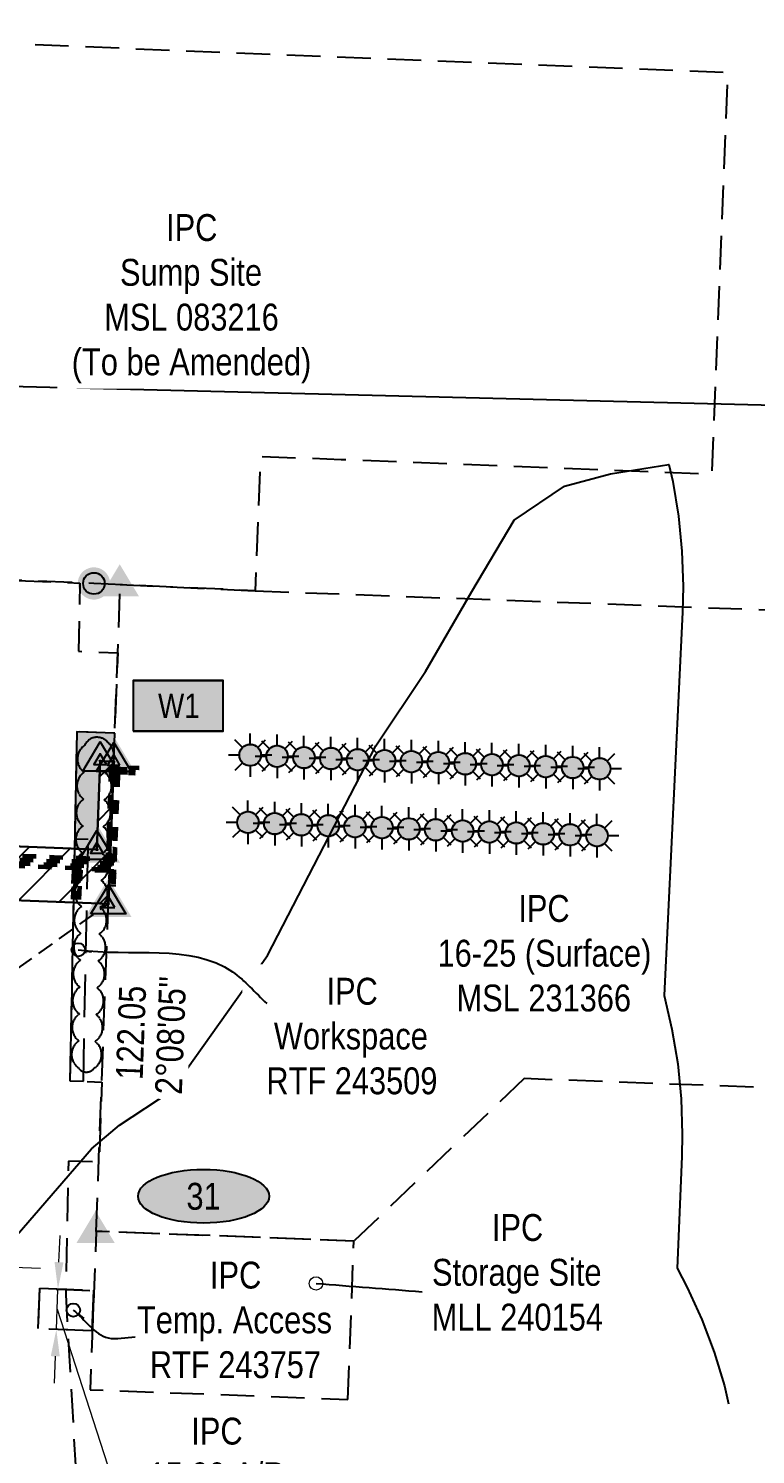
# Model space of a CAD drawing. Extents: x 394017 to 397185, y 6162863 to 6166407.
# Drawn here: x 395846 to 396116, y 6164729 to 6165260 of the extents above; entities that cross this region are included whole.
import ezdxf
from ezdxf.enums import TextEntityAlignment as Align

# ---------------------------------------------------------------- set-up
doc = ezdxf.new("R2010")
doc.units = 0
doc.header["$LTSCALE"] = 5
doc.header["$PDSIZE"] = 0.5
for name, pattern in [('0', [1, 1, 0]), ('foc-ACCESSROAD', [3.75, 2.5, -1.25]), ('foc-PROPOSED-HP', [2, 1, -1]), ('foc-TIELINE', [1.875, 1.25, -0.625]), ('HIDDEN2', [4.7625, 3.175, -1.5875])]:
    doc.linetypes.add(name, pattern=pattern)
doc.layers.get('Defpoints').update_dxf_attribs({"color": 9})
for name, color, linetype in [('C-AR', 13, 'foc-ACCESSROAD'), ('C-RW', 13, 'Continuous'), ('C-WS', 13, 'foc-ACCESSROAD'), ('C-WS-S', 8, 'Continuous'), ('L-BD', 7, 'Continuous'), ('L-MON', 1, 'Continuous'), ('L-SEC', 7, 'Continuous'), ('L-TIE', 7, 'foc-TIELINE'), ('P-ELEVATION', 7, 'Continuous'), ('P-PROPOSED', 10, 'Continuous'), ('P-PROPOSED-EXISTING-H', 59, 'Continuous'), ('P-TEMP-BLOCKS', 250, 'Continuous'), ('P-TEMP-H', 41, 'Continuous'), ('P-TEMP_WORKSPACE', 46, 'Continuous'), ('T-BUSH', 110, '0'), ('T-EXISTING TFA', 220, 'HIDDEN2'), ('T-EXISTING TFA-T', 220, 'Continuous'), ('WETLAND', 143, 'Continuous')]:
    doc.layers.add(name, color=color, linetype=linetype)
for name, color, linetype, lineweight in [('C-AR-T', 13, 'Continuous', 9), ('C-RW-T', 13, 'Continuous', 9), ('C-WS-T', 13, 'Continuous', 9), ('PROPOSED HP', 240, 'foc-PROPOSED-HP', 60)]:
    doc.layers.add(name, color=color, linetype=linetype, lineweight=lineweight)
doc.styles.add('100L', font='ARIALN.TTF', dxfattribs={"height": 11})
doc.styles.add('80', font='ARIALN.TTF', dxfattribs={"height": 10})
doc.styles.add('80CG', font='ARIALN.TTF', dxfattribs={"height": 10})
doc.styles.add('80L', font='ARIALN.TTF', dxfattribs={"height": 10})
doc.dimstyles.new('Compass 5 000', dxfattribs={"dimscale": 5, "dimtxt": 9, "dimasz": 2, "dimexe": 0.2, "dimexo": 0.0625, "dimgap": 0.5, "dimtad": 0, "dimtih": 1, "dimtoh": 1, "dimzin": 0, "dimdsep": 46, "dimtxsty": '80CG', "dimcen": 0.1, "dimse1": 1, "dimse2": 1, "dimclrd": 256, "dimclrt": 256, "dimaunit": 1, "dimadec": 4, "dimazin": 0, "dimtfac": 0.06, "dimtofl": 0, "dimtmove": 0, "dimatfit": 1, "dimfxl": 0.2, "dimtolj": 1, "dimtzin": 0, "dimlwd": -1, "dimarcsym": 0})

# ---------------------------------------------------------------- blocks, each defined once
blk = doc.blocks.new('fdia')
at = {"color": 255, "const_width": 1}
blk.add_lwpolyline([(-0.5, 0, 1), (0.5, 0, 1)], format="xyb", close=True, dxfattribs=at)
blk = doc.blocks.new('Fdiaa')
blk.add_blockref('fdia', (0, 0))
blk = doc.blocks.new('fdib')
at = {"color": 1, "const_width": 1.6}
blk.add_lwpolyline([(-0.4, 0, 1), (0.4, 0, 1)], format="xyb", close=True, dxfattribs=at)
at = {"color": 1}
blk.add_circle((0, 0), 0.8, dxfattribs=at)
blk = doc.blocks.new('Fdibb')
blk.add_blockref('fdib', (0, 0))
blk = doc.blocks.new('fdicc')
for name in ['Fdibb', 'Fdiaa']:
    blk.add_blockref(name, (0, 0))
blk = doc.blocks.new('FDI')
blk.add_blockref('fdicc', (0, 0))
blk = doc.blocks.new('TRIA')
blk.add_hatch(color=255).paths.add_polyline_path([(-0.041, 1.521), (-1.475, -0.867), (1.392, -0.867)])
blk = doc.blocks.new('Hybrid_EC')
at = {"color": 251}
for points in [[(-1.3, -0.74), (0, 1.42), (1.3, -0.74)], [(0.47, -0.26), (0, 0.53), (-0.47, -0.26)]]:
    blk.add_lwpolyline(points, close=True, dxfattribs=at)
at = {"layer": 'Defpoints'}
blk.add_circle((0, 0), 0.05, dxfattribs=at)
at = {"xscale": 1.2, "yscale": 1.2, "zscale": 1.2}
blk.add_blockref('TRIA', (0.05, 0.06), dxfattribs=at)
blk = doc.blocks.new('STRIA')
blk.add_hatch(color=255).paths.add_polyline_path([(-0.04, 1.52), (-1.47, -0.87), (1.39, -0.87)])
blk = doc.blocks.new('STRIAA')
blk.add_blockref('STRIA', (0, 0))
blk = doc.blocks.new('STRIB')
at = {"color": 1}
blk.add_solid([(-1.12, -0.67), (-0.04, 1.13), (1.04, -0.67)], dxfattribs=at)
blk = doc.blocks.new('STRIBB')
blk.add_blockref('STRIB', (0, 0))
blk = doc.blocks.new('STRICC')
for name in ['STRIAA', 'STRIBB']:
    blk.add_blockref(name, (0, 0))
blk = doc.blocks.new('fdspike')
blk.add_blockref('STRICC', (0, 0))
blk = doc.blocks.new('*D434')
at = {"layer": 'C-AR-T', "transparency": 16777216}
for p, q in [((395856.93, 6164801.02), (395857.32, 6164811.01)), ((395855.95, 6164775.98), (395856.54, 6164791.03)), ((395856.25, 6164783.5), (395876.38, 6164721.4)), ((395855.56, 6164765.98), (395855.17, 6164755.99)), ((395876.38, 6164721.4), (395881.38, 6164721.4))]:
    blk.add_line(p, q, dxfattribs=at)
for points in [[(395855.27, 6164801.09), (395858.6, 6164800.96), (395856.54, 6164791.03)], [(395853.89, 6164766.05), (395857.22, 6164765.92), (395855.95, 6164775.98)]]:
    blk.add_solid(points, dxfattribs=at)
at = {"layer": 'Defpoints', "color": 0, "transparency": 16777216}
for p in [(395856.54, 6164791.03), (395862.27, 6164790.81), (395861.68, 6164775.75)]:
    blk.add_point(p, dxfattribs=at)
at = {"layer": 'C-AR-T', "transparency": 16777216, "insert": (395915.7, 6164721.4), "char_height": 10, "attachment_point": 5, "style": '80CG', "bg_fill": 3, "box_fill_scale": 1.1, "bg_fill_color": 256, "bg_fill_true_color": 13158600, "bg_fill_transparency": 0}
blk.add_mtext('\\A1;IPC\\P15.00 A/R\\PLOC 241119', dxfattribs=at)
blk = doc.blocks.new('*D439')
at = {"layer": 'C-RW-T', "transparency": 16777216}
for p, q in [((395805.12, 6164800.56), (395786.43, 6164801.31)), ((395840.07, 6164799.16), (395850.06, 6164798.76))]:
    blk.add_line(p, q, dxfattribs=at)
for points in [[(395805.18, 6164802.23), (395805.05, 6164798.9), (395815.11, 6164800.16)], [(395840.14, 6164800.83), (395840, 6164797.5), (395830.08, 6164799.56)]]:
    blk.add_solid(points, dxfattribs=at)
at = {"layer": 'Defpoints', "color": 0, "transparency": 16777216}
for p in [(395815.33, 6164805.66), (395830.3, 6164805.06), (395815.11, 6164800.16)]:
    blk.add_point(p, dxfattribs=at)
at = {"layer": 'C-RW-T', "transparency": 16777216, "insert": (395747.35, 6164801.31), "char_height": 10, "attachment_point": 5, "style": '80CG', "bg_fill": 3, "box_fill_scale": 1.1, "bg_fill_color": 256, "bg_fill_true_color": 13158600, "bg_fill_transparency": 0}
blk.add_mtext('\\A1;IPC\\P15.00 P/L R/W\\PPLA 091463', dxfattribs=at)
blk = doc.blocks.new('GAS')
h = blk.add_hatch(color=255)
h.dxf.hatch_style = 1
edge = h.paths.add_edge_path()
edge.add_arc((0, 0), 0.9, 0, 360)
for p, q in [((-0.57, 0.57), (-1.14, 1.14)), ((0, 0.81), (0, 1.62)), ((0.57, 0.57), (1.14, 1.14)), ((-0.81, 0), (-1.62, 0)), ((1.62, 0), (0.81, 0)), ((-0.57, -0.57), (-1.14, -1.14)), ((0, -0.81), (0, -1.62)), ((1.14, -1.14), (0.57, -0.57))]:
    blk.add_line(p, q)
blk.add_circle((0, 0), 0.8)
blk = doc.blocks.new('we')
at = {"layer": 'P-ELEVATION'}
h = blk.add_hatch(color=111, dxfattribs=at)
h.dxf.hatch_style = 1
edge = h.paths.add_edge_path()
edge.add_ellipse((0, 0), major_axis=(-24.38, 0), ratio=0.410256, start_angle=0, end_angle=360)
at = {"layer": 'P-ELEVATION', "color": 7, "flags": 128}
blk.add_lwpolyline([(0, 0, 12.5, 0, 0), (-12.42, -6.43, 0, 0, 0)], format="xyseb", dxfattribs=at)
at = {"layer": 'P-ELEVATION', "color": 7}
blk.add_ellipse((0, 0), major_axis=(-24.38, 0), ratio=0.410256, dxfattribs=at)
at = {"layer": 'P-ELEVATION', "style": '80'}
blk.add_attdef('ELEVATION', text='', height=10, dxfattribs=at).set_placement((0, 0), align=Align.MIDDLE_CENTER)
blk = doc.blocks.new('Temp_Area_Small_Pink')
at = {"true_color": 0xff8aff}
h = blk.add_hatch(color=211, dxfattribs=at)
h.dxf.hatch_style = 1
h.paths.add_polyline_path([(-16.83, -9.44), (16.33, -9.44), (16.33, 9.05), (-16.83, 9.05)])
at = {"color": 250}
for points in [[(-17.03, -9.64), (16.53, -9.64), (16.53, 9.25), (-17.03, 9.25)], [(-16.93, -9.54), (16.43, -9.54), (16.43, 9.15), (-16.93, 9.15)]]:
    blk.add_lwpolyline(points, close=True, dxfattribs=at)
at = {"color": 250, "style": '80L'}
blk.add_attdef('TEMPORARY', text='', height=9, dxfattribs=at).set_placement((0, -0.15), align=Align.MIDDLE_CENTER)

msp = doc.modelspace()

# ---------------------------------------------------------------- hatches: boundary and pattern name
at = {"layer": 'P-PROPOSED-EXISTING-H'}
h = msp.add_hatch(dxfattribs=at)
h.set_pattern_fill('ANSI31', color=256, scale=3.5, style=0)
h.paths.add_polyline_path([(395799.812, 6164926.374), (395764.568, 6164927.756), (395764.803, 6164933.749), (395729.842, 6164935.12), (395729.607, 6164929.127), (395636.964, 6164932.759), (395637.198, 6164938.753), (395602.228, 6164939.884), (395601.994, 6164933.891), (395424.471, 6164939.558), (395424.666, 6164944.553), (395394.692, 6164945.51), (395394.497, 6164940.515), (395340.805, 6164942.23), (395340.827, 6164922.226), (395634.215, 6164912.859), (395819.014, 6164905.613), (395819.99, 6164930.546), (395820.226, 6164936.551), (395875.301, 6164934.416), (395876.232, 6164959.401), (395877.274, 6164987.368), (395872.28, 6164987.554), (395871.051, 6164954.59), (395801.024, 6164957.322)])
h = msp.add_hatch(dxfattribs=at)
h.set_pattern_fill('ANSI31', color=256, scale=3.5, style=0)
h.paths.add_polyline_path([(395799.812, 6164926.374), (395764.568, 6164927.756), (395764.803, 6164933.749), (395729.842, 6164935.12), (395729.607, 6164929.127), (395636.964, 6164932.759), (395637.198, 6164938.753), (395602.228, 6164939.884), (395601.994, 6164933.891), (395424.471, 6164939.558), (395424.666, 6164944.553), (395394.692, 6164945.51), (395394.497, 6164940.515), (395340.805, 6164942.23), (395340.827, 6164922.226), (395634.215, 6164912.859), (395819.014, 6164905.613), (395819.99, 6164930.546), (395820.226, 6164936.551), (395875.301, 6164934.416), (395876.232, 6164959.401), (395877.274, 6164987.368), (395872.28, 6164987.554), (395871.051, 6164954.59), (395801.024, 6164957.322)])
at = {"layer": 'P-TEMP-H'}
h = msp.add_hatch(color=256, dxfattribs=at)
h.dxf.hatch_style = 1
h.paths.add_polyline_path([(395877.666, 6164997.924), (395863.575, 6164998.422), (395862.716, 6164954.915), (395871.051, 6164954.59), (395872.28, 6164987.554), (395877.274, 6164987.368)])

# ---------------------------------------------------------------- linework, layer by layer
at = {"layer": 'C-AR', "flags": 128}
msp.add_lwpolyline([(396075.926, 6164216.746), (395975.569, 6164352.269), (395922.549, 6164427.475), (395856.229, 6164517.062), (395857.554, 6164554.869), (395850.887, 6164591.81), (395836.463, 6164692.807), (395833.166, 6164722.992), (395829.437, 6164788.487), (395834.697, 6165054.996), (395864.668, 6165053.821), (395864.167, 6165028.411), (395878.832, 6165027.823), (395877.666, 6164997.924), (395877.666, 6164997.924), (395863.575, 6164998.422), (395861.012, 6164868.554), (395872.814, 6164867.986), (395871.842, 6164838.346), (395860.42, 6164838.571), (395859.443, 6164789.044), (395863.062, 6164725.474), (395866.22, 6164696.556), (395880.497, 6164596.594), (395887.179, 6164559.567), (395890.795, 6164543.805), (395897.946, 6164524.451), (395903.156, 6164513.51), (395906.767, 6164515.229), (395911.861, 6164504.53), (395937.767, 6164464.874), (395949.333, 6164448.469), (395946.065, 6164446.165), (395999.877, 6164369.835), (396113.945, 6164215.796)], dxfattribs=at)
msp.add_lwpolyline([(395869.935, 6164790.47), (395869.334, 6164775.482), (395860.201, 6164775.848), (395849.193, 6164776.29), (395849.795, 6164791.278), (395859.489, 6164790.889), (395869.935, 6164790.47)], close=True, dxfattribs=at)
at = {"layer": 'C-RW'}
msp.add_lwpolyline([(395820.226, 6164936.551), (395875.301, 6164934.416), (395876.232, 6164959.401), (395877.274, 6164987.368), (395872.28, 6164987.554), (395871.051, 6164954.59), (395801.024, 6164957.322)], dxfattribs=at)
at = {"layer": 'C-WS', "flags": 128}
msp.add_lwpolyline([(395698.153, 6165260.236), (396105.665, 6165243.92), (396099.705, 6165094.24), (395961.858, 6165099.712), (395931.875, 6165100.874), (395929.924, 6165050.947), (395869.918, 6165053.666), (395690.036, 6165060.72), (395693.056, 6165130.572)], close=True, dxfattribs=at)
at = {"layer": 'C-WS'}
msp.add_lwpolyline([(395870.756, 6164812.487), (395879.73, 6165053.233), (395929.906, 6165050.938), (396159.417, 6165042.37), (396152.786, 6164864.757), (396030.021, 6164869.34), (395966.641, 6164808.908)], close=True, dxfattribs=at)
at = {"layer": 'L-SEC'}
msp.add_line((396392.964, 6165113.317, 626.499), (394783.398, 6165152.947, 602.497), dxfattribs=at)
at = {"layer": 'L-TIE'}
msp.add_line((395834.134, 6164905.02), (395875.3, 6164934.409), dxfattribs=at)
at = {"layer": 'P-PROPOSED'}
msp.add_lwpolyline([(395801.024, 6164957.322), (395871.051, 6164954.59), (395872.28, 6164987.554), (395877.274, 6164987.368), (395875.3, 6164934.409), (395820.226, 6164936.557)], dxfattribs=at)
at = {"layer": 'P-TEMP_WORKSPACE', "flags": 128}
msp.add_lwpolyline([(395877.666, 6164997.924), (395863.575, 6164998.422), (395862.716, 6164954.915), (395871.051, 6164954.59), (395872.28, 6164987.554), (395877.274, 6164987.368)], close=True, dxfattribs=at)
at = {"layer": 'PROPOSED HP', "flags": 128}
for points in [[(395875.498, 6164959.946), (395875.505, 6164960.107), (395876.391, 6164982.841), (395876.398, 6164983.003)], [(395877.297, 6164982.968), (395877.293, 6164982.857), (395876.037, 6164950.671)], [(395878.146, 6164982.935), (395878.141, 6164982.804), (395876.981, 6164953.065), (395876.976, 6164952.935)], [(395878.846, 6164982.907), (395878.842, 6164982.799), (395877.785, 6164955.717), (395877.781, 6164955.609)], [(395882.756, 6164983.2), (395885.194, 6164983.105), (395885.302, 6164983.101)], [(395882.957, 6164984.443), (395885.24, 6164984.354), (395885.351, 6164984.35)], [(395883.082, 6164983.738), (395885.193, 6164983.656), (395885.324, 6164983.65)], [(395883.136, 6164985.137), (395886.594, 6164985.002), (395886.801, 6164984.994)], [(395884.551, 6164985.081), (395884.551, 6164985.081), (395884.627, 6164985.078), (395884.627, 6164985.078), (395884.799, 6164985.072), (395884.85, 6164985.07)], [(395875.466, 6164959.102), (395875.459, 6164958.94), (395875.247, 6164953.507), (395875.241, 6164953.345)], [(395875.466, 6164959.105), (395875.498, 6164959.942)], [(395875.467, 6164958.501), (395875.673, 6164958.493)], [(395875.547, 6164960.544), (395875.753, 6164960.536)], [(395875.73, 6164958.567), (395875.804, 6164960.458)], [(395862.483, 6164947.765), (395862.489, 6164947.927), (395862.613, 6164951.094)], [(395875.208, 6164952.501), (395875.202, 6164952.339), (395875.17, 6164951.52)], [(395875.208, 6164952.504), (395875.241, 6164953.342)], [(395876.957, 6164952.427), (395876.951, 6164952.297), (395876.856, 6164949.853)], [(395876.957, 6164952.43), (395876.976, 6164952.932)], [(395877.764, 6164955.172), (395877.76, 6164955.064), (395877.458, 6164947.323)], [(395877.764, 6164955.175), (395877.781, 6164955.606)], [(395693.39, 6164918.822), (395727.045, 6164917.51), (395727.061, 6164917.51), (395727.077, 6164917.512), (395727.093, 6164917.515), (395727.108, 6164917.521), (395727.123, 6164917.528), (395727.137, 6164917.536), (395727.15, 6164917.546), (395727.844, 6164918.188), (395729.165, 6164919.409), (395730.485, 6164920.63), (395731.806, 6164921.852), (395733.126, 6164923.073), (395734.446, 6164924.294), (395735.767, 6164925.515), (395737.087, 6164926.737), (395738.407, 6164927.958), (395739.728, 6164929.179), (395739.74, 6164929.189), (395739.754, 6164929.198), (395739.768, 6164929.206), (395739.783, 6164929.212), (395739.799, 6164929.216), (395739.815, 6164929.219), (395739.831, 6164929.22), (395740.635, 6164929.189), (395742.162, 6164929.129), (395743.689, 6164929.07), (395745.216, 6164929.01), (395746.742, 6164928.951), (395748.269, 6164928.891), (395749.796, 6164928.832), (395751.323, 6164928.772), (395752.85, 6164928.713), (395754.376, 6164928.653), (395754.392, 6164928.652), (395754.408, 6164928.648), (395754.424, 6164928.644), (395754.439, 6164928.637), (395754.453, 6164928.629), (395754.466, 6164928.62), (395754.479, 6164928.609), (395755.121, 6164927.915), (395756.342, 6164926.594), (395757.563, 6164925.274), (395758.785, 6164923.954), (395760.006, 6164922.633), (395761.227, 6164921.313), (395762.448, 6164919.992), (395763.67, 6164918.672), (395764.891, 6164917.352), (395766.112, 6164916.031), (395766.13, 6164916.015), (395766.15, 6164916.001), (395766.172, 6164915.991), (395766.196, 6164915.985), (395766.22, 6164915.982), (395775.771, 6164915.609), (395785.322, 6164915.237), (395794.873, 6164914.864), (395804.424, 6164914.492), (395813.975, 6164914.119), (395814.02, 6164914.124), (395814.065, 6164914.144), (395814.102, 6164914.178), (395814.125, 6164914.221), (395814.134, 6164914.265), (395814.408, 6164921.299), (395814.682, 6164928.333), (395814.957, 6164935.367), (395815.231, 6164942.4), (395815.505, 6164949.434), (395815.514, 6164949.478), (395815.537, 6164949.521), (395815.574, 6164949.555), (395815.618, 6164949.575), (395815.663, 6164949.58), (395827.771, 6164949.108), (395839.878, 6164948.636), (395851.986, 6164948.164), (395864.093, 6164947.691), (395876.201, 6164947.219)], [(395862.45, 6164946.921), (395862.444, 6164946.759), (395862.199, 6164940.477), (395862.192, 6164940.315)], [(395862.483, 6164947.762), (395862.45, 6164946.924)], [(395863.313, 6164945.96), (395863.309, 6164945.849), (395863.031, 6164938.713), (395863.026, 6164938.602)], [(395863.33, 6164946.382), (395863.313, 6164945.964)], [(395863.33, 6164946.386), (395863.334, 6164946.497), (395863.401, 6164948.214)], [(395864.212, 6164947.195), (395864.207, 6164947.065), (395863.898, 6164939.139), (395863.893, 6164939.009)], [(395864.232, 6164947.699), (395864.212, 6164947.198)], [(395864.232, 6164947.703), (395864.237, 6164947.833), (395864.299, 6164949.427)], [(395864.901, 6164946.907), (395864.806, 6164944.462), (395864.802, 6164944.354)], [(395875.321, 6164946.653), (395875.213, 6164946.657), (395865.06, 6164947.053)], [(395875.756, 6164946.636), (395875.324, 6164946.653)], [(395875.759, 6164946.636), (395875.867, 6164946.632), (395877.276, 6164946.577)], [(395875.946, 6164948.335), (395876.011, 6164949.992), (395876.015, 6164950.103)], [(395876.015, 6164950.106), (395876.032, 6164950.525)], [(395876.032, 6164950.528), (395876.036, 6164950.639)], [(395876.288, 6164945.546), (395876.284, 6164945.439), (395876.147, 6164941.931)], [(395876.305, 6164945.981), (395876.288, 6164945.55)], [(395876.347, 6164947.061), (395876.317, 6164946.302), (395876.309, 6164946.092), (395876.305, 6164945.984)], [(395876.714, 6164946.181), (395876.606, 6164946.186), (395876.466, 6164946.191)], [(395877.149, 6164946.164), (395876.718, 6164946.181)], [(395877.152, 6164946.164), (395877.26, 6164946.16)], [(395877.404, 6164945.938), (395877.387, 6164945.507)], [(395877.404, 6164945.941), (395877.408, 6164946.049), (395877.416, 6164946.259), (395877.425, 6164946.466), (395877.433, 6164946.675), (395877.446, 6164947.018)], [(395862.192, 6164940.312), (395862.16, 6164939.474)], [(395862.241, 6164940.914), (395862.447, 6164940.906)], [(395862.498, 6164940.827), (395862.424, 6164938.937)], [(395864.477, 6164936.025), (395864.481, 6164936.133), (395864.781, 6164943.808), (395864.785, 6164943.916)], [(395864.802, 6164944.351), (395864.785, 6164943.919)], [(395876.135, 6164941.626), (395876.113, 6164941.066), (395876.109, 6164940.958)], [(395877.234, 6164941.583), (395877.212, 6164941.023), (395877.208, 6164940.915)], [(395877.387, 6164945.504), (395877.383, 6164945.396), (395877.246, 6164941.888)], [(395862.16, 6164939.471), (395862.153, 6164939.309), (395862.035, 6164936.282), (395862.029, 6164936.12)], [(395862.161, 6164938.871), (395862.367, 6164938.863)], [(395862.928, 6164936.085), (395862.933, 6164936.196), (395863.005, 6164938.065), (395863.01, 6164938.176)], [(395863.026, 6164938.598), (395863.01, 6164938.18)], [(395863.778, 6164936.052), (395863.783, 6164936.182), (395863.868, 6164938.371), (395863.873, 6164938.501)], [(395863.893, 6164939.006), (395863.873, 6164938.505)]]:
    msp.add_lwpolyline(points, dxfattribs=at)
for points in [[(395876.398, 6164983.006), (395876.404, 6164983.168), (395876.473, 6164984.939, -0.4142136), (395876.948, 6164985.378), (395882.222, 6164985.172)], [(395882.347, 6164984.467), (395877.668, 6164984.649, 0.4142136), (395877.351, 6164984.357), (395877.302, 6164983.082), (395877.297, 6164982.971)], [(395882.168, 6164983.774), (395878.642, 6164983.911, 0.4142136), (395878.167, 6164983.472), (395878.152, 6164983.068), (395878.147, 6164982.938)], [(395882.451, 6164983.212), (395879.016, 6164983.346, 0.4142136), (395878.857, 6164983.2), (395878.85, 6164983.018), (395878.846, 6164982.91)], [(395877.289, 6164949.378), (395877.143, 6164949.384), (395876.534, 6164949.408), (395864.622, 6164949.872), (395864.012, 6164949.896), (395815.929, 6164951.772), (395815.429, 6164951.791, 0.4142136), (395813.319, 6164949.84), (395813.3, 6164949.34), (395812.114, 6164918.927), (395812.094, 6164918.428, -0.4142136), (395809.985, 6164916.476), (395809.485, 6164916.496), (395806.043, 6164916.63), (395802.6, 6164916.764), (395799.158, 6164916.899), (395795.715, 6164917.033), (395792.273, 6164917.167), (395788.831, 6164917.302), (395785.388, 6164917.436), (395781.946, 6164917.57), (395778.504, 6164917.704), (395775.061, 6164917.839), (395771.619, 6164917.973), (395769.133, 6164918.07), (395769.091, 6164918.071), (395769.048, 6164918.073), (395769.005, 6164918.075), (395768.963, 6164918.076), (395768.92, 6164918.078), (395768.878, 6164918.08), (395768.835, 6164918.081), (395768.792, 6164918.083), (395768.75, 6164918.085), (395768.707, 6164918.086), (395768.664, 6164918.088), (395768.588, 6164918.092), (395768.486, 6164918.106), (395768.385, 6164918.128), (395768.284, 6164918.158), (395768.187, 6164918.198), (395768.093, 6164918.246), (395768.004, 6164918.301), (395767.921, 6164918.364), (395767.844, 6164918.433), (395767.788, 6164918.491), (395767.759, 6164918.522), (395767.73, 6164918.553), (395767.701, 6164918.584), (395767.672, 6164918.616), (395767.643, 6164918.647), (395767.614, 6164918.678), (395767.585, 6164918.71), (395767.556, 6164918.741), (395767.527, 6164918.772), (395767.498, 6164918.804), (395767.469, 6164918.835), (395766.856, 6164919.498), (395765.915, 6164920.515), (395764.975, 6164921.532), (395764.034, 6164922.549), (395763.094, 6164923.566), (395762.153, 6164924.583), (395761.212, 6164925.6), (395760.272, 6164926.617), (395759.331, 6164927.634), (395758.39, 6164928.651), (395757.45, 6164929.668), (395756.509, 6164930.685), (395756.409, 6164930.793), (395756.38, 6164930.824), (395756.351, 6164930.855), (395756.322, 6164930.887), (395756.293, 6164930.918), (395756.265, 6164930.949), (395756.236, 6164930.98), (395756.207, 6164931.012), (395756.178, 6164931.043), (395756.149, 6164931.074), (395756.12, 6164931.106), (395756.082, 6164931.146), (395756.009, 6164931.217), (395755.928, 6164931.282), (395755.841, 6164931.341), (395755.749, 6164931.392), (395755.653, 6164931.435), (395755.554, 6164931.47), (395755.453, 6164931.496), (395755.351, 6164931.513), (395755.249, 6164931.521), (395754.749, 6164931.541), (395739.692, 6164932.128), (395739.192, 6164932.147, 0.1989124), (395738.317, 6164931.824), (395737.95, 6164931.485), (395726.032, 6164920.462), (395725.665, 6164920.123, -0.1989124), (395724.79, 6164919.799), (395724.29, 6164919.819), (395697.817, 6164920.851), (395697.318, 6164920.871)], [(395697.38, 6164922.47), (395697.422, 6164922.468), (395697.465, 6164922.466), (395697.507, 6164922.465), (395697.549, 6164922.463), (395697.591, 6164922.461), (395697.634, 6164922.46), (395697.676, 6164922.458), (395697.718, 6164922.456), (395697.76, 6164922.455), (395697.803, 6164922.453), (395697.845, 6164922.452), (395698.253, 6164922.436), (395700.388, 6164922.352), (395702.523, 6164922.269), (395704.658, 6164922.186), (395706.793, 6164922.103), (395708.928, 6164922.019), (395711.063, 6164921.936), (395713.198, 6164921.853), (395715.333, 6164921.769), (395717.468, 6164921.686), (395719.602, 6164921.603), (395721.737, 6164921.52), (395723.14, 6164921.465), (395723.182, 6164921.463), (395723.224, 6164921.462), (395723.267, 6164921.46), (395723.309, 6164921.458), (395723.351, 6164921.457), (395723.393, 6164921.455), (395723.436, 6164921.453), (395723.478, 6164921.452), (395723.52, 6164921.45), (395723.562, 6164921.448), (395723.605, 6164921.447), (395723.678, 6164921.445), (395723.78, 6164921.45), (395723.882, 6164921.463), (395723.983, 6164921.485), (395724.083, 6164921.516), (395724.18, 6164921.556), (395724.272, 6164921.603), (395724.36, 6164921.658), (395724.442, 6164921.719), (395724.508, 6164921.776), (395724.539, 6164921.805), (395724.57, 6164921.834), (395724.601, 6164921.862), (395724.632, 6164921.891), (395724.663, 6164921.92), (395724.694, 6164921.948), (395724.725, 6164921.977), (395724.756, 6164922.006), (395724.787, 6164922.034), (395724.818, 6164922.063), (395724.849, 6164922.092), (395725.297, 6164922.507), (395726.34, 6164923.471), (395727.383, 6164924.436), (395728.426, 6164925.401), (395729.469, 6164926.365), (395730.512, 6164927.33), (395731.555, 6164928.294), (395732.598, 6164929.259), (395733.641, 6164930.224), (395734.684, 6164931.188), (395735.727, 6164932.153), (395736.77, 6164933.118), (395737.218, 6164933.532), (395737.249, 6164933.561), (395737.28, 6164933.59), (395737.311, 6164933.618), (395737.342, 6164933.647), (395737.373, 6164933.676), (395737.404, 6164933.705), (395737.435, 6164933.733), (395737.466, 6164933.762), (395737.497, 6164933.791), (395737.529, 6164933.819), (395737.56, 6164933.848), (395737.625, 6164933.905), (395737.707, 6164933.967), (395737.795, 6164934.021), (395737.887, 6164934.069), (395737.984, 6164934.108), (395738.084, 6164934.139), (395738.185, 6164934.161), (395738.287, 6164934.174), (395738.389, 6164934.179), (395738.462, 6164934.177), (395738.505, 6164934.176), (395738.547, 6164934.174), (395738.589, 6164934.172), (395738.631, 6164934.171), (395738.674, 6164934.169), (395738.716, 6164934.168), (395738.758, 6164934.166), (395738.8, 6164934.164), (395738.843, 6164934.163), (395738.885, 6164934.161), (395738.927, 6164934.159), (395739.861, 6164934.123), (395741.274, 6164934.068), (395742.687, 6164934.013), (395744.101, 6164933.957), (395745.514, 6164933.902), (395746.928, 6164933.847), (395748.341, 6164933.792), (395749.754, 6164933.737), (395751.168, 6164933.682), (395752.581, 6164933.627), (395753.994, 6164933.572), (395755.408, 6164933.516), (395755.69, 6164933.505), (395755.732, 6164933.504), (395755.775, 6164933.502), (395755.817, 6164933.501), (395755.859, 6164933.499), (395755.901, 6164933.497), (395755.944, 6164933.496), (395755.986, 6164933.494), (395756.028, 6164933.492), (395756.07, 6164933.491), (395756.113, 6164933.489), (395756.155, 6164933.487), (395756.258, 6164933.479), (395756.361, 6164933.462), (395756.463, 6164933.435), (395756.563, 6164933.4), (395756.66, 6164933.356), (395756.753, 6164933.303), (395756.84, 6164933.244), (395756.921, 6164933.177), (395756.995, 6164933.105), (395757.028, 6164933.069), (395757.058, 6164933.037), (395757.087, 6164933.005), (395757.116, 6164932.974), (395757.146, 6164932.942), (395757.175, 6164932.91), (395757.204, 6164932.879), (395757.233, 6164932.847), (395757.263, 6164932.815), (395757.292, 6164932.784), (395757.321, 6164932.752), (395757.635, 6164932.413), (395758.618, 6164931.35), (395759.602, 6164930.286), (395760.586, 6164929.222), (395761.57, 6164928.159), (395762.553, 6164927.095), (395763.537, 6164926.032), (395764.521, 6164924.968), (395765.505, 6164923.905), (395766.488, 6164922.841), (395767.472, 6164921.777), (395768.456, 6164920.714), (395768.769, 6164920.375), (395768.798, 6164920.343), (395768.828, 6164920.312), (395768.857, 6164920.28), (395768.886, 6164920.248), (395768.915, 6164920.217), (395768.945, 6164920.185), (395768.974, 6164920.153), (395769.003, 6164920.122), (395769.033, 6164920.09), (395769.062, 6164920.058), (395769.096, 6164920.022), (395769.17, 6164919.95), (395769.25, 6164919.883), (395769.338, 6164919.824), (395769.43, 6164919.771), (395769.527, 6164919.727), (395769.627, 6164919.692), (395769.73, 6164919.665), (395769.833, 6164919.648), (395769.936, 6164919.64), (395769.994, 6164919.637), (395770.053, 6164919.635), (395770.112, 6164919.633), (395770.171, 6164919.631), (395770.229, 6164919.628), (395770.288, 6164919.626), (395770.347, 6164919.624), (395770.406, 6164919.621), (395772.69, 6164919.532), (395777.199, 6164919.356), (395781.707, 6164919.181), (395786.216, 6164919.005), (395790.725, 6164918.829), (395795.234, 6164918.653), (395799.743, 6164918.477), (395804.252, 6164918.301), (395808.761, 6164918.125), (395809.26, 6164918.106, 0.4142136), (395810.526, 6164919.277), (395810.546, 6164919.776), (395811.795, 6164951.814), (395811.797, 6164951.863), (395811.799, 6164951.912), (395811.801, 6164951.961), (395811.803, 6164952.01), (395811.805, 6164952.059), (395811.807, 6164952.108), (395811.809, 6164952.157), (395811.81, 6164952.207), (395811.812, 6164952.256), (395811.814, 6164952.305), (395811.822, 6164952.404), (395811.84, 6164952.515), (395811.869, 6164952.628), (395811.91, 6164952.74), (395811.963, 6164952.85), (395812.028, 6164952.956), (395812.104, 6164953.055), (395812.19, 6164953.147), (395812.286, 6164953.229), (395812.389, 6164953.301), (395812.498, 6164953.361), (395812.611, 6164953.41), (395812.726, 6164953.446), (395812.841, 6164953.47), (395812.954, 6164953.482), (395813.065, 6164953.484), (395813.122, 6164953.482), (395813.171, 6164953.48), (395813.221, 6164953.478), (395813.27, 6164953.477), (395813.319, 6164953.475), (395813.368, 6164953.473), (395813.417, 6164953.471), (395813.466, 6164953.469), (395813.515, 6164953.467), (395813.564, 6164953.465), (395816.852, 6164953.337), (395821.645, 6164953.15), (395826.437, 6164952.963), (395831.23, 6164952.776), (395836.023, 6164952.589), (395840.816, 6164952.402), (395845.609, 6164952.215), (395850.402, 6164952.028), (395855.194, 6164951.841), (395859.987, 6164951.654), (395862.357, 6164951.562), (395862.417, 6164951.56), (395862.477, 6164951.557), (395862.537, 6164951.555), (395862.596, 6164951.553), (395862.656, 6164951.55), (395862.716, 6164951.548), (395862.776, 6164951.546), (395862.836, 6164951.543), (395862.896, 6164951.541), (395863.335, 6164951.524), (395864.506, 6164951.478), (395865.678, 6164951.432), (395866.849, 6164951.387), (395868.02, 6164951.341), (395869.191, 6164951.295), (395870.362, 6164951.25), (395871.534, 6164951.204), (395872.705, 6164951.158), (395873.876, 6164951.113), (395874.858, 6164951.074), (395874.918, 6164951.072), (395874.977, 6164951.07), (395875.037, 6164951.067), (395875.097, 6164951.065), (395875.157, 6164951.063), (395875.217, 6164951.06), (395875.277, 6164951.058), (395875.337, 6164951.056), (395875.397, 6164951.053), (395875.457, 6164951.051), (395875.493, 6164951.05), (395875.53, 6164951.048), (395875.567, 6164951.047), (395875.604, 6164951.045), (395875.641, 6164951.044)], [(395876.223, 6164948.019), (395876.112, 6164948.023), (395875.756, 6164948.037), (395863.591, 6164948.512), (395863.235, 6164948.525), (395816.258, 6164950.358), (395816.218, 6164950.359), (395816.178, 6164950.361), (395816.138, 6164950.362), (395816.097, 6164950.364), (395816.057, 6164950.366), (395816.017, 6164950.367), (395815.977, 6164950.369), (395815.937, 6164950.37), (395815.897, 6164950.372), (395815.857, 6164950.373), (395815.817, 6164950.375), (395815.777, 6164950.376), (395815.715, 6164950.378), (395815.635, 6164950.375), (395815.554, 6164950.365), (395815.474, 6164950.348), (395815.394, 6164950.325), (395815.317, 6164950.295), (395815.243, 6164950.26), (395815.172, 6164950.219), (395815.105, 6164950.172), (395815.043, 6164950.121), (395814.986, 6164950.066), (395814.932, 6164950.005), (395814.883, 6164949.94), (395814.839, 6164949.871), (395814.801, 6164949.798), (395814.768, 6164949.722), (395814.742, 6164949.644), (395814.723, 6164949.564), (395814.71, 6164949.484), (395814.703, 6164949.405), (395814.702, 6164949.363), (395814.7, 6164949.323), (395814.699, 6164949.283), (395814.697, 6164949.243), (395814.696, 6164949.203), (395814.694, 6164949.163), (395814.692, 6164949.122), (395814.691, 6164949.082), (395814.689, 6164949.042), (395814.688, 6164949.002), (395814.686, 6164948.962), (395814.685, 6164948.922), (395814.633, 6164947.6), (395814.532, 6164944.997), (395814.43, 6164942.394), (395814.328, 6164939.79), (395814.227, 6164937.187), (395814.125, 6164934.584), (395814.024, 6164931.98), (395813.922, 6164929.377), (395813.821, 6164926.774), (395813.719, 6164924.17), (395813.618, 6164921.567), (395813.516, 6164918.964), (395813.418, 6164916.457), (395813.417, 6164916.417), (395813.415, 6164916.377), (395813.414, 6164916.337), (395813.412, 6164916.297), (395813.411, 6164916.257), (395813.409, 6164916.217), (395813.407, 6164916.176), (395813.406, 6164916.136), (395813.404, 6164916.096), (395813.403, 6164916.056), (395813.401, 6164916.016), (395813.4, 6164915.976), (395813.396, 6164915.913), (395813.386, 6164915.833), (395813.37, 6164915.753), (395813.347, 6164915.675), (395813.317, 6164915.598), (395813.282, 6164915.523), (395813.24, 6164915.452), (395813.193, 6164915.385), (395813.142, 6164915.322), (395813.086, 6164915.264), (395813.026, 6164915.211), (395812.961, 6164915.163), (395812.893, 6164915.119), (395812.82, 6164915.081), (395812.744, 6164915.049), (395812.666, 6164915.022), (395812.586, 6164915.003), (395812.505, 6164914.99), (395812.424, 6164914.983), (395812.344, 6164914.983), (395812.285, 6164914.986), (395812.227, 6164914.988), (395812.168, 6164914.99), (395812.109, 6164914.993), (395812.05, 6164914.995), (395811.991, 6164914.997), (395811.933, 6164914.999), (395811.874, 6164915.002), (395809.264, 6164915.104), (395804.103, 6164915.305), (395798.942, 6164915.506), (395793.781, 6164915.707), (395788.62, 6164915.909), (395783.459, 6164916.11), (395778.298, 6164916.311), (395773.137, 6164916.513), (395767.976, 6164916.714), (395767.93, 6164916.716), (395767.884, 6164916.717), (395767.838, 6164916.719), (395767.792, 6164916.721), (395767.746, 6164916.723), (395767.7, 6164916.725), (395767.653, 6164916.726), (395767.607, 6164916.728), (395767.561, 6164916.73), (395767.515, 6164916.732), (395767.467, 6164916.734), (395767.412, 6164916.739), (395767.357, 6164916.75), (395767.303, 6164916.766), (395767.25, 6164916.787), (395767.199, 6164916.813), (395767.151, 6164916.843), (395767.107, 6164916.877), (395767.066, 6164916.915), (395767.032, 6164916.951), (395767.001, 6164916.985), (395766.97, 6164917.019), (395766.938, 6164917.053), (395766.907, 6164917.087), (395766.875, 6164917.12), (395766.844, 6164917.154), (395766.813, 6164917.188), (395766.781, 6164917.222), (395766.75, 6164917.256), (395766.719, 6164917.29), (395765.856, 6164918.223), (395764.825, 6164919.338), (395763.793, 6164920.453), (395762.761, 6164921.569), (395761.73, 6164922.684), (395760.698, 6164923.799), (395759.666, 6164924.915), (395758.635, 6164926.03), (395757.603, 6164927.145), (395756.572, 6164928.261), (395755.54, 6164929.376), (395755.507, 6164929.411), (395755.475, 6164929.447), (395755.442, 6164929.482), (395755.41, 6164929.517), (395755.377, 6164929.552), (395755.344, 6164929.588), (395755.312, 6164929.623), (395755.279, 6164929.658), (395755.247, 6164929.693), (395755.214, 6164929.729), (395755.177, 6164929.767), (395755.133, 6164929.806), (395755.086, 6164929.84), (395755.035, 6164929.87), (395754.981, 6164929.895), (395754.925, 6164929.914), (395754.868, 6164929.928), (395754.81, 6164929.936), (395754.757, 6164929.939), (395754.709, 6164929.941), (395754.661, 6164929.943), (395754.613, 6164929.945), (395754.565, 6164929.947), (395754.517, 6164929.948), (395754.469, 6164929.95), (395754.421, 6164929.952), (395754.373, 6164929.954), (395754.325, 6164929.956), (395754.277, 6164929.958), (395740.039, 6164930.513), (395739.54, 6164930.533, 0.1989124), (395739.102, 6164930.371), (395738.735, 6164930.032), (395726.655, 6164918.858), (395726.287, 6164918.519, -0.1989124), (395725.85, 6164918.357), (395725.35, 6164918.376), (395697.278, 6164919.471), (395696.778, 6164919.491)]]:
    msp.add_lwpolyline(points, format="xyb", dxfattribs=at)
at = {"layer": 'T-BUSH', "flags": 128}
msp.add_lwpolyline([(395874.557, 6164995.034, 0.5205671), (395866.475, 6164993.371, 0.5205671), (395866.277, 6164983.376, 0.5205671), (395866.08, 6164973.382, 0.5205671), (395865.883, 6164963.387, 0.5205671), (395865.686, 6164953.393, 0.5205671), (395865.488, 6164943.398, 0.5205671), (395865.291, 6164933.404, 0.5205671), (395865.094, 6164923.409, 0.5205671), (395864.897, 6164913.415, 0.5205671), (395864.699, 6164903.421, 0.5205671), (395864.502, 6164893.426, 0.5205671), (395864.305, 6164883.432, 0.5205671), (395864.108, 6164873.437, 0.5205671), (395870.008, 6164873.225, 0.5205671), (395870.381, 6164883.214, 0.5205671), (395870.754, 6164893.204, 0.5205671), (395871.127, 6164903.193, 0.5205671), (395871.5, 6164913.182, 0.5205671), (395871.874, 6164923.172, 0.5205671), (395872.247, 6164933.161, 0.5205671), (395872.62, 6164943.151, 0.5205671), (395872.993, 6164953.14, 0.5205671), (395873.366, 6164963.13, 0.5205671), (395873.739, 6164973.119, 0.5205671), (395874.112, 6164983.109, 0.5205671)], format="xyb", close=True, dxfattribs=at)
at = {"layer": 'T-EXISTING TFA'}
for points in [[(395866.009, 6164868.455), (395867.784, 6164958.403), (395862.787, 6164958.502), (395861.012, 6164868.554)], [(395849.197, 6164776.286), (395849.787, 6164791.335), (395869.764, 6164790.553), (395869.174, 6164775.503)]]:
    msp.add_lwpolyline(points, close=True, dxfattribs=at)
at = {"layer": 'WETLAND'}
msp.add_lwpolyline([(395834.931, 6164803.897), (395869.007, 6164843.259), (395879.481, 6164852.075), (395898.605, 6164864.65), (395934.531, 6164915.179), (395974.838, 6164993.165), (395993.239, 6165020.913), (396010.472, 6165050.705), (396026.244, 6165077.285), (396044.937, 6165089.844), (396062.17, 6165094.517), (396083.802, 6165097.978), (396085.288, 6165091.605), (396087.42, 6165078.692), (396088.703, 6165065.667), (396089.131, 6165052.587), (396088.9, 6165042.972), (396082.033, 6164900.297), (396084.965, 6164887.724), (396087.097, 6164874.811), (396088.379, 6164861.787), (396088.808, 6164848.706), (396088.633, 6164840.349), (396086.897, 6164798.856), (396090.672, 6164791.656), (396096.073, 6164779.735), (396100.683, 6164767.486), (396104.482, 6164754.962), (396106.031, 6164748.321)], dxfattribs=at)

# ---------------------------------------------------------------- block references
at = {"layer": 'C-WS-S', "color": 5, "xscale": 5, "yscale": 5, "zscale": 5}
for p in [(395928.065, 6164989.776), (395938.071, 6164989.315), (395948.078, 6164988.854), (395958.088, 6164988.505), (395968.032, 6164988.045), (395978.041, 6164987.696), (395988.051, 6164987.346), (395998.06, 6164986.997), (396008.067, 6164986.536), (396018.013, 6164986.188), (396028.023, 6164985.838), (396038.032, 6164985.489), (396048.042, 6164985.14), (396058.049, 6164984.679), (395927.217, 6164964.746), (395937.223, 6164964.285), (395947.104, 6164963.827), (395957.114, 6164963.477), (395967.06, 6164963.129), (395977.07, 6164962.779), (395987.077, 6164962.319), (395997.086, 6164961.969), (396007.093, 6164961.508), (396017.04, 6164961.16), (396027.05, 6164960.811), (396037.059, 6164960.461), (396047.069, 6164960.112), (396057.078, 6164959.763)]:
    msp.add_blockref('GAS', p, dxfattribs=at)
at = {"layer": 'L-MON', "xscale": 5, "yscale": 5, "zscale": 5}
for name, p in [('FDI', (395869.918, 6165053.666)), ('fdspike', (395879.729, 6165053.221)), ('Hybrid_EC', (395872.28, 6164987.554)), ('Hybrid_EC', (395877.274, 6164987.368)), ('Hybrid_EC', (395871.051, 6164954.59)), ('Hybrid_EC', (395875.3, 6164934.409))]:
    msp.add_blockref(name, p, dxfattribs=at)
at = {"layer": 'P-TEMP-BLOCKS'}
msp.add_blockref('Temp_Area_Small_Pink', (395901.52, 6165008.29), dxfattribs=at).add_auto_attribs({'TEMPORARY': 'W1'})

# ---------------------------------------------------------------- texts
at = {"layer": 'C-WS-T', "insert": (395988.089, 6164818.93), "char_height": 10.0036, "attachment_point": 1, "style": '80L'}
msp.add_mtext_dynamic_manual_height_columns('\\pi29.883;IPC\\P\\pi7.6239;Storage Site\\P\\pi7.5011;MLL 240154', width=77.30297, gutter_width=50, heights=[0], dxfattribs=at)
at = {"layer": 'L-BD', "style": '80L'}
msp.add_text('122.05', height=9.9964, rotation=87.8655, dxfattribs=at).set_placement((395883.701, 6164886.446), align=Align.MIDDLE)

# ---------------------------------------------------------------- next in the draw order: texts
at = {"layer": 'C-WS-T', "insert": (395861.281, 6165191.145), "char_height": 9.99633, "attachment_point": 1, "style": '80L', "bg_fill": 2}
msp.add_mtext_dynamic_manual_height_columns('\\pi35.497;IPC\\P\\pi18.352;Sump Site \\P\\pi12.487;MSL 083216\\P\\pi0.39433;(To be Amended)', width=88.51907, gutter_width=50, heights=[0], dxfattribs=at)
at = {"layer": 'T-EXISTING TFA-T', "char_height": 10, "attachment_point": 1, "style": '100L', "bg_fill": 2}
for s, width, insert in [('\\pi26.343;IPC\\P\\pi6.786;Workspace\\P\\pi3.9688;RTF 243509', 70.21596, (395930.094, 6164906.873)), ('\\pi27.356;IPC\\P\\pi0.19325;Temp. Access\\P\\pi4.9954;RTF 243757', 72.24188, (395885.747, 6164801.218))]:
    msp.add_mtext_dynamic_manual_height_columns(s, width=width, gutter_width=55, heights=[0], dxfattribs=dict(at, insert=insert))

# ---------------------------------------------------------------- next in the draw order: dimensions: what is measured, and where the dimension line sits
at = {"layer": 'C-RW-T'}
dim = msp.add_linear_dim(base=(395815.107, 6164800.162), p1=(395830.3, 6164805.064), p2=(395815.328, 6164805.665), angle=177.70214, text='IPC\\P15.00 P/L R/W\\PPLA 091463', dimstyle='Compass 5 000', override={"dimtfill": 1}, dxfattribs=at)
dim.commit()
dim.dimension.update_dxf_attribs({"geometry": '*D439', "text_midpoint": (395747.349, 6164801.313), "dimtype": 161})

# ---------------------------------------------------------------- next in the draw order: linework, layer by layer
at = {"layer": 'C-WS', "flags": 128}
msp.add_lwpolyline([(395964.441, 6164749.97), (395966.641, 6164808.908), (395870.756, 6164812.487), (395868.532, 6164753.55)], close=True, dxfattribs=at)

# ---------------------------------------------------------------- next in the draw order: texts
at = {"layer": 'C-WS-T', "insert": (395997.102, 6164937.686), "char_height": 9.99633, "attachment_point": 1, "style": '80L'}
msp.add_mtext_dynamic_manual_height_columns('\\pi30.721;IPC\\P\\pi0.66367;16-25 (Surface)\\P\\pi7.7109;MSL 231366', width=78.96596, gutter_width=50, heights=[0], dxfattribs=at)

# ---------------------------------------------------------------- next in the draw order: leaders
at = {"layer": 'T-EXISTING TFA-T', "path_type": 1}
for points in [[(395864.113, 6164917.305), (395921.461, 6164909.118), (395934.241, 6164897.327)], [(395862.253, 6164783.193), (395875.193, 6164772.836), (395885.24, 6164773.237)]]:
    msp.add_leader(points, dimstyle='Compass 5 000', override={"dimasz": 1, "dimldrblk": 'DotBlank'}, dxfattribs=at)

# ---------------------------------------------------------------- next in the draw order: texts
at = {"layer": 'L-BD', "insert": (395893.455, 6164885.648), "char_height": 9.9964, "width": 43.54952, "attachment_point": 2, "rotation": 87.8655, "style": '80L', "bg_fill": 3, "box_fill_scale": 1.2, "bg_fill_color": 256, "bg_fill_transparency": 0}
msp.add_mtext("2°08'05''", dxfattribs=at)

# ---------------------------------------------------------------- next in the draw order: dimensions: what is measured, and where the dimension line sits
at = {"layer": 'C-AR-T', "color": 5}
dim = msp.add_linear_dim(base=(395856.541, 6164791.03), p1=(395861.675, 6164775.751), p2=(395862.265, 6164790.806), angle=87.75576, text='IPC\\P15.00 A/R\\PLOC 241119', dimstyle='Compass 5 000', override={"dimtmove": 1, "dimtfill": 1}, dxfattribs=at)
dim.commit()
dim.dimension.update_dxf_attribs({"geometry": '*D434', "text_midpoint": (395883.885, 6164721.398), "dimtype": 161})

# ---------------------------------------------------------------- next in the draw order: block references
at = {"layer": 'L-BD', "xscale": 0.999639827, "yscale": 0.999639827, "zscale": 0.999639827}
msp.add_blockref('we', (395910.712, 6164825.556), dxfattribs=at).add_auto_attribs({'ELEVATION': '31'})
at = {"layer": 'L-MON', "xscale": 5, "yscale": 5, "zscale": 5}
msp.add_blockref('fdspike', (395870.756, 6164812.487), dxfattribs=at)

# ---------------------------------------------------------------- next in the draw order: leaders
at = {"layer": 'C-WS-T', "path_type": 1}
msp.add_leader([(395952.556, 6164793.112), (395991.995, 6164790.025)], dimstyle='Compass 5 000', override={"dimasz": 1, "dimldrblk": 'DotBlank'}, dxfattribs=at)

doc.saveas('drawing.dxf')
